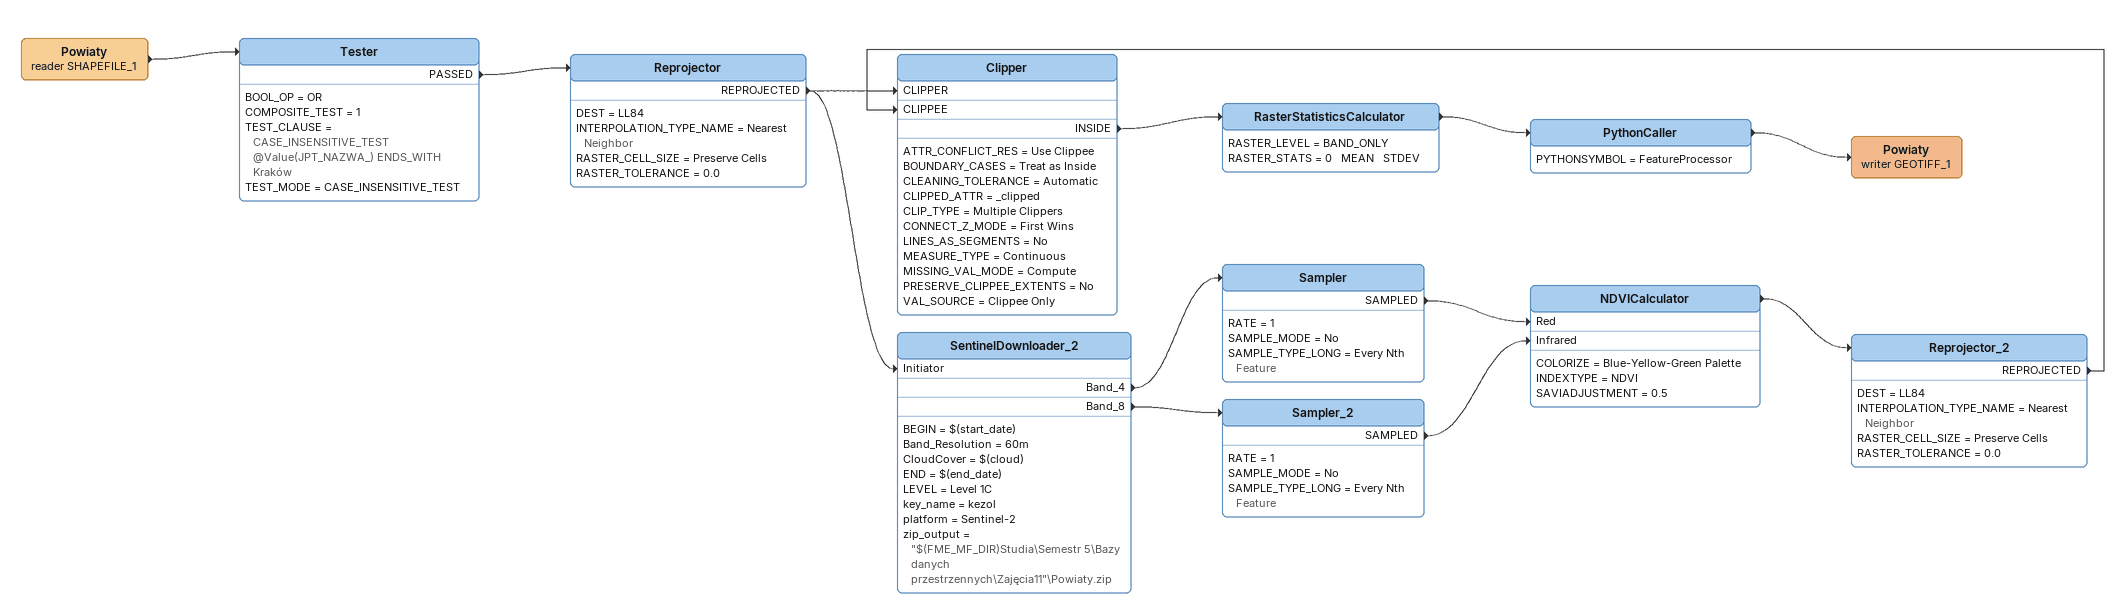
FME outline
Powiaty (reader SHAPEFILE_1)
    -> Tester
Tester
    BOOL_OP = OR
    COMPOSITE_TEST = 1
    TEST_CLAUSE = CASE_INSENSITIVE_TEST @Value(JPT_NAZWA_) ENDS_WITH Kraków
    TEST_MODE = CASE_INSENSITIVE_TEST
    PASSED -> Reprojector
Reprojector
    DEST = LL84
    INTERPOLATION_TYPE_NAME = Nearest Neighbor
    RASTER_CELL_SIZE = Preserve Cells
    RASTER_TOLERANCE = 0.0
    REPROJECTED -> SentinelDownloader_2 [Initiator]
    REPROJECTED -> Clipper [CLIPPER]
SentinelDownloader_2
    BEGIN = $(start_date)
    Band_Resolution = 60m
    CloudCover = $(cloud)
    END = $(end_date)
    LEVEL = Level 1C
    key_name = kezol
    platform = Sentinel-2
    zip_output = "$(FME_MF_DIR)Studia\Semestr 5\Bazy danych przestrzennych\Zajęcia11"\Powiaty.zip
    Band_4 -> Sampler
    Band_8 -> Sampler_2
Sampler
    RATE = 1
    SAMPLE_MODE = No
    SAMPLE_TYPE_LONG = Every Nth Feature
    SAMPLED -> NDVICalculator [Red]
Sampler_2
    RATE = 1
    SAMPLE_MODE = No
    SAMPLE_TYPE_LONG = Every Nth Feature
    SAMPLED -> NDVICalculator [Infrared]
NDVICalculator
    COLORIZE = Blue-Yellow-Green Palette
    INDEXTYPE = NDVI
    SAVIADJUSTMENT = 0.5
    -> Reprojector_2
Reprojector_2
    DEST = LL84
    INTERPOLATION_TYPE_NAME = Nearest Neighbor
    RASTER_CELL_SIZE = Preserve Cells
    RASTER_TOLERANCE = 0.0
    REPROJECTED -> Clipper [CLIPPEE]
Clipper
    ATTR_CONFLICT_RES = Use Clippee
    BOUNDARY_CASES = Treat as Inside
    CLEANING_TOLERANCE = Automatic
    CLIPPED_ATTR = _clipped
    CLIP_TYPE = Multiple Clippers
    CONNECT_Z_MODE = First Wins
    LINES_AS_SEGMENTS = No
    MEASURE_TYPE = Continuous
    MISSING_VAL_MODE = Compute
    PRESERVE_CLIPPEE_EXTENTS = No
    VAL_SOURCE = Clippee Only
    INSIDE -> RasterStatisticsCalculator
RasterStatisticsCalculator
    RASTER_LEVEL = BAND_ONLY
    RASTER_STATS = 0   MEAN   STDEV
    -> PythonCaller
PythonCaller
    PYTHONSYMBOL = FeatureProcessor
    -> Powiaty (writer GEOTIFF_1)
Powiaty (writer GEOTIFF_1)
